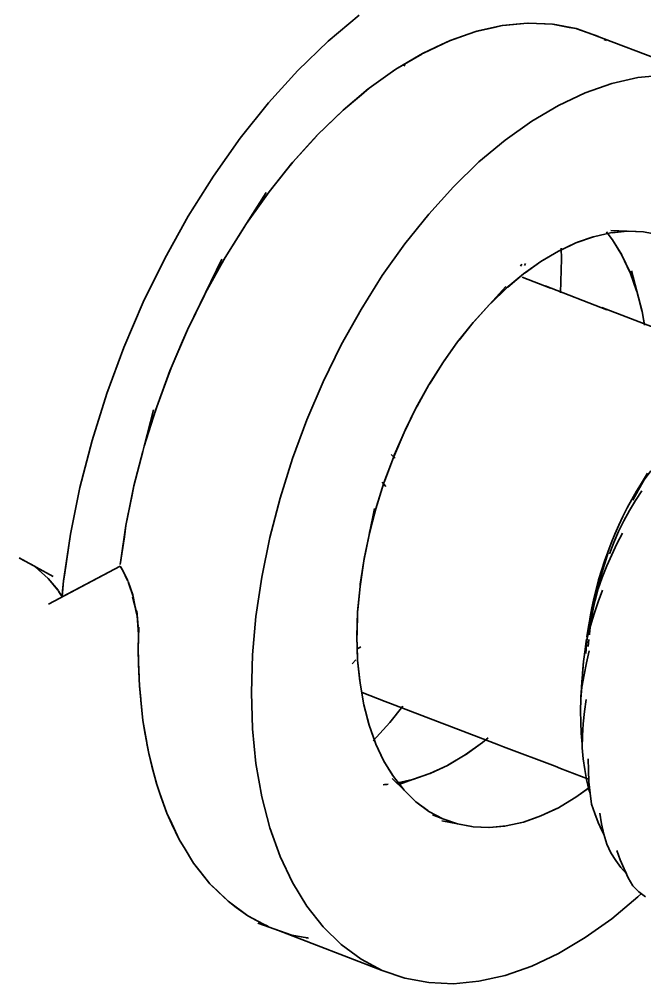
# Model space of a CAD drawing. Header units: millimetres. Extents: x 0 to 420, y 0 to 297.
# Drawn here: x 144.41 to 161.27, y 182.62 to 208.62 of the extents above; entities that cross this region are included whole.
import ezdxf

# ---------------------------------------------------------------- set-up
doc = ezdxf.new("R2010")
doc.units = ezdxf.units.MM
doc.header["$LTSCALE"] = 6
doc.layers.add('VISIVEL', color=7, linetype='Continuous', lineweight=35)

msp = doc.modelspace()

# ---------------------------------------------------------------- linework, layer by layer
at = {"layer": 'VISIVEL'}
for p, q in [((153.578, 208.725), (152.742, 208.025)), ((157.91, 208.493), (157.426, 208.445)), ((158.114, 208.509), (157.45, 208.445)), ((158.114, 208.509), (157.91, 208.493)), ((158.586, 208.493), (158.114, 208.509)), ((158.782, 208.485), (158.138, 208.509)), ((158.782, 208.485), (158.586, 208.493)), ((159.234, 208.397), (158.782, 208.485)), ((159.422, 208.365), (158.806, 208.481)), ((156.51, 208.213), (156.006, 208.037)), ((156.722, 208.285), (156.026, 208.045)), ((156.722, 208.285), (156.51, 208.213)), ((157.218, 208.397), (156.722, 208.285)), ((157.426, 208.445), (156.742, 208.293)), ((157.426, 208.445), (157.218, 208.397)), ((159.422, 208.365), (159.234, 208.397)), ((159.85, 208.213), (159.422, 208.365)), ((160.03, 208.153), (159.446, 208.357)), ((163.694, 206.753), (159.85, 208.213)), ((152.742, 208.025), (151.922, 207.233)), ((155.794, 207.937), (155.282, 207.697)), ((156.006, 208.037), (155.306, 207.705)), ((156.006, 208.037), (155.794, 207.937)), ((160.238, 208.041), (160.178, 208.073)), ((154.562, 207.269), (155.262, 207.681)), ((155.282, 207.697), (155.07, 207.569)), ((155.07, 207.569), (154.562, 207.269)), ((154.818, 207.425), (154.79, 207.357)), ((151.922, 207.233), (151.13, 206.361)), ((153.846, 206.761), (154.538, 207.253)), ((154.562, 207.269), (154.35, 207.121)), ((154.35, 207.121), (153.846, 206.761)), ((161.086, 207.049), (160.382, 206.889)), ((161.774, 207.113), (161.086, 207.049)), ((153.142, 206.169), (153.822, 206.741)), ((153.846, 206.761), (153.638, 206.585)), ((159.666, 206.637), (158.946, 206.297)), ((160.382, 206.889), (159.666, 206.637)), ((153.638, 206.585), (153.142, 206.169)), ((151.13, 206.361), (150.37, 205.409)), ((152.454, 205.505), (153.118, 206.145)), ((153.142, 206.169), (152.938, 205.973)), ((158.946, 206.297), (158.226, 205.873)), ((152.938, 205.973), (152.454, 205.505)), ((158.226, 205.873), (157.51, 205.361)), ((150.37, 205.409), (149.646, 204.389)), ((151.786, 204.769), (152.43, 205.477)), ((152.454, 205.505), (152.258, 205.285)), ((157.51, 205.361), (156.802, 204.773)), ((152.258, 205.285), (151.786, 204.769)), ((151.146, 203.965), (151.762, 204.737)), ((151.786, 204.769), (151.598, 204.533)), ((156.802, 204.773), (156.114, 204.105)), ((149.646, 204.389), (148.966, 203.309)), ((151.598, 204.533), (151.146, 203.965)), ((156.114, 204.105), (155.45, 203.369)), ((150.538, 203.109), (151.066, 203.949)), ((150.538, 203.109), (151.122, 203.933)), ((151.146, 203.965), (150.966, 203.713)), ((150.966, 203.713), (150.538, 203.109)), ((148.966, 203.309), (148.334, 202.173)), ((155.45, 203.369), (154.806, 202.569)), ((149.966, 202.197), (150.514, 203.069)), ((150.538, 203.109), (150.37, 202.841)), ((150.37, 202.841), (149.966, 202.197)), ((159.418, 202.593), (159.89, 202.757)), ((159.886, 202.757), (159.462, 202.609)), ((159.89, 202.757), (160.35, 202.861)), ((160.35, 202.861), (159.93, 202.765)), ((160.238, 202.889), (160.398, 202.685)), ((160.238, 202.885), (160.402, 202.677)), ((160.35, 202.861), (160.802, 202.905)), ((160.362, 202.921), (160.802, 202.905)), ((160.802, 202.905), (160.394, 202.865)), ((160.802, 202.905), (161.242, 202.885)), ((161.238, 202.885), (160.842, 202.905)), ((161.242, 202.885), (161.662, 202.809)), ((154.806, 202.569), (154.198, 201.709)), ((158.946, 202.369), (159.418, 202.593)), ((159.418, 202.593), (158.99, 202.389)), ((160.402, 202.677), (160.658, 202.261)), ((160.402, 202.677), (160.654, 202.269)), ((158.474, 202.089), (158.946, 202.369)), ((158.946, 202.369), (158.514, 202.117)), ((159.018, 202.449), (159.03, 202.157)), ((160.658, 202.261), (160.878, 201.797)), ((160.658, 202.261), (160.874, 201.805)), ((148.334, 202.173), (147.754, 200.993)), ((149.43, 201.241), (149.878, 202.153)), ((149.43, 201.241), (149.938, 202.149)), ((149.966, 202.197), (149.806, 201.913)), ((157.958, 202.021), (157.926, 201.961)), ((158.002, 201.757), (158.474, 202.089)), ((158.062, 202.033), (158.03, 201.977)), ((158.47, 202.089), (158.046, 201.785)), ((159.03, 202.157), (158.998, 201.245)), ((149.806, 201.913), (149.43, 201.241)), ((154.198, 201.709), (153.626, 200.797)), ((157.538, 201.369), (158.002, 201.757)), ((158.002, 201.753), (157.582, 201.401)), ((160.878, 201.797), (161.058, 201.289)), ((160.878, 201.797), (161.054, 201.297)), ((160.914, 201.841), (161.058, 201.289)), ((157.966, 201.665), (158.73, 201.373)), ((148.946, 200.245), (149.406, 201.185)), ((149.43, 201.241), (149.29, 200.949)), ((157.086, 200.929), (157.53, 201.417)), ((157.086, 200.929), (157.538, 201.369)), ((157.538, 201.365), (157.13, 200.969)), ((158.73, 201.373), (158.59, 201.429)), ((158.59, 201.429), (160.254, 200.789)), ((161.058, 201.289), (161.202, 200.741)), ((161.058, 201.289), (161.198, 200.749)), ((147.754, 200.993), (147.234, 199.773)), ((149.29, 200.949), (148.946, 200.245)), ((156.65, 200.449), (157.086, 200.929)), ((157.086, 200.929), (156.69, 200.493)), ((153.626, 200.797), (153.094, 199.841)), ((160.254, 200.789), (160.114, 200.845)), ((160.114, 200.845), (161.782, 200.209)), ((161.202, 200.741), (161.266, 200.373)), ((161.202, 200.741), (161.262, 200.381)), ((156.23, 199.921), (156.65, 200.449)), ((156.65, 200.449), (156.27, 199.969)), ((148.506, 199.221), (148.918, 200.181)), ((148.946, 200.245), (148.814, 199.945)), ((148.946, 200.245), (148.918, 200.181)), ((148.814, 199.945), (148.506, 199.221)), ((155.83, 199.357), (156.23, 199.921)), ((156.23, 199.921), (155.866, 199.409)), ((156.23, 199.921), (156.27, 199.969)), ((147.234, 199.773), (146.774, 198.533)), ((153.094, 199.841), (152.606, 198.849)), ((155.83, 199.357), (155.866, 199.409)), ((148.118, 198.173), (148.474, 199.141)), ((148.506, 199.221), (148.39, 198.913)), ((148.506, 199.221), (148.474, 199.141)), ((155.454, 198.761), (155.83, 199.357)), ((155.83, 199.357), (155.49, 198.813)), ((148.39, 198.913), (148.118, 198.173)), ((152.606, 198.849), (152.166, 197.825)), ((155.454, 198.761), (155.106, 198.133)), ((155.454, 198.761), (155.138, 198.189)), ((155.454, 198.761), (155.49, 198.813)), ((146.774, 198.533), (146.378, 197.269)), ((147.782, 197.113), (148.034, 198.089)), ((147.782, 197.113), (148.086, 198.073)), ((148.118, 198.173), (148.018, 197.861)), ((148.118, 198.173), (148.086, 198.073)), ((154.786, 197.481), (155.106, 198.133)), ((155.106, 198.133), (154.814, 197.541)), ((155.106, 198.133), (155.138, 198.189)), ((148.018, 197.861), (147.782, 197.113)), ((152.166, 197.825), (151.778, 196.777)), ((154.786, 197.481), (154.814, 197.541)), ((154.498, 196.809), (154.786, 197.481)), ((154.786, 197.481), (154.522, 196.869)), ((146.378, 197.269), (146.05, 196.001)), ((147.782, 197.113), (147.746, 196.969)), ((147.506, 196.045), (147.746, 196.969)), ((147.702, 196.797), (147.506, 196.045)), ((151.778, 196.777), (151.446, 195.713)), ((154.242, 196.121), (154.498, 196.809)), ((154.498, 196.809), (154.266, 196.185)), ((154.542, 196.785), (154.442, 196.885)), ((154.498, 196.809), (154.522, 196.869)), ((161.182, 196.117), (161.35, 196.381)), ((161.318, 196.329), (161.182, 196.117)), ((161.434, 196.445), (161.258, 196.201)), ((146.05, 196.001), (145.79, 194.737)), ((147.506, 196.045), (147.442, 195.729)), ((147.506, 196.045), (147.458, 195.797)), ((154.022, 195.425), (154.242, 196.121)), ((154.242, 196.121), (154.042, 195.489)), ((154.198, 196.145), (154.29, 196.029)), ((154.222, 196.093), (154.278, 196.045)), ((154.226, 196.089), (154.278, 196.041)), ((154.242, 196.121), (154.266, 196.185)), ((161.182, 196.117), (161.05, 195.901)), ((161.258, 196.201), (161.106, 195.933)), ((147.29, 194.977), (147.458, 195.797)), ((147.442, 195.729), (147.29, 194.977)), ((161.05, 195.901), (160.922, 195.677)), ((161.106, 195.933), (160.954, 195.661)), ((161.19, 195.905), (161.026, 195.645)), ((151.446, 195.713), (151.17, 194.649)), ((154.022, 195.425), (154.042, 195.489)), ((160.922, 195.677), (160.802, 195.449)), ((161.026, 195.645), (160.862, 195.377)), ((153.842, 194.725), (153.986, 195.429)), ((153.842, 194.725), (154.022, 195.425)), ((154.022, 195.425), (153.858, 194.789)), ((160.682, 195.217), (160.574, 194.981)), ((160.802, 195.449), (160.682, 195.217)), ((160.862, 195.377), (160.706, 195.101)), ((147.29, 194.977), (147.15, 194.037)), ((147.29, 194.977), (147.246, 194.669)), ((160.574, 194.981), (160.466, 194.741)), ((160.706, 195.101), (160.562, 194.813)), ((145.79, 194.737), (145.606, 193.481)), ((145.79, 194.737), (145.63, 193.637)), ((153.842, 194.725), (153.698, 194.025)), ((153.842, 194.721), (153.714, 194.089)), ((153.842, 194.725), (153.858, 194.789)), ((160.466, 194.741), (160.366, 194.501)), ((160.562, 194.813), (160.438, 194.513)), ((160.67, 194.769), (160.522, 194.481)), ((147.246, 194.669), (147.134, 193.921)), ((151.17, 194.649), (150.95, 193.581)), ((160.366, 194.501), (160.274, 194.253)), ((160.438, 194.513), (160.322, 194.209)), ((160.522, 194.481), (160.382, 194.185)), ((160.274, 194.253), (160.186, 194.009)), ((160.286, 194.241), (160.19, 193.977)), ((160.286, 194.245), (160.202, 193.981)), ((160.382, 194.185), (160.25, 193.885)), ((144.41, 194.105), (145.326, 193.597)), ((144.418, 194.097), (144.842, 193.865)), ((147.134, 193.921), (147.15, 194.037)), ((153.598, 193.329), (153.698, 194.025)), ((153.698, 194.021), (153.606, 193.393)), ((153.698, 194.025), (153.714, 194.089)), ((160.19, 193.977), (160.102, 193.705)), ((160.186, 194.009), (160.106, 193.757)), ((160.202, 193.981), (160.122, 193.721)), ((144.842, 193.865), (144.974, 193.745)), ((145.194, 193.549), (144.842, 193.857)), ((144.85, 193.857), (145.014, 193.709)), ((145.194, 193.549), (145.014, 193.709)), ((145.198, 192.857), (147.13, 193.881)), ((145.566, 193.053), (147.13, 193.881)), ((147.186, 193.789), (147.13, 193.881)), ((147.198, 193.777), (147.13, 193.881)), ((147.33, 193.501), (147.198, 193.777)), ((147.198, 193.777), (147.342, 193.477)), ((160.022, 193.437), (160.102, 193.689)), ((160.106, 193.757), (160.03, 193.509)), ((160.122, 193.721), (160.05, 193.457)), ((160.25, 193.885), (160.122, 193.577)), ((145.194, 193.549), (145.458, 193.229)), ((145.202, 193.541), (145.454, 193.229)), ((145.566, 193.053), (145.606, 193.481)), ((145.606, 193.481), (145.582, 193.213)), ((145.606, 193.481), (145.63, 193.637)), ((147.346, 193.469), (147.474, 193.101)), ((147.486, 193.061), (147.358, 193.433)), ((150.95, 193.581), (150.794, 192.525)), ((153.598, 193.329), (153.606, 193.393)), ((160.022, 193.413), (159.946, 193.133)), ((160.03, 193.509), (159.966, 193.257)), ((160.05, 193.457), (159.982, 193.197)), ((160.122, 193.577), (160.018, 193.265)), ((145.458, 193.225), (145.566, 193.053)), ((145.566, 193.053), (145.482, 193.185)), ((145.582, 193.213), (145.57, 193.089)), ((153.534, 192.649), (153.598, 193.329)), ((153.598, 193.329), (153.542, 192.709)), ((159.946, 193.133), (159.878, 192.857)), ((159.966, 193.257), (159.902, 193.009)), ((159.982, 193.197), (159.926, 192.933)), ((160.018, 193.265), (159.934, 192.949)), ((160.13, 193.229), (160.014, 192.913)), ((147.578, 192.601), (147.466, 193.049)), ((147.486, 193.061), (147.558, 192.685)), ((159.902, 193.009), (159.85, 192.757)), ((159.934, 192.949), (159.854, 192.633)), ((159.926, 192.933), (159.874, 192.673)), ((160.014, 192.913), (159.91, 192.597)), ((147.59, 192.549), (147.558, 192.685)), ((147.614, 192.249), (147.582, 192.677)), ((153.514, 191.985), (153.534, 192.649)), ((153.534, 192.649), (153.518, 192.045)), ((153.534, 192.649), (153.542, 192.709)), ((159.85, 192.757), (159.802, 192.509)), ((159.818, 192.581), (159.874, 192.821)), ((159.874, 192.673), (159.83, 192.413)), ((147.59, 192.541), (147.626, 192.045)), ((150.702, 191.485), (150.794, 192.525)), ((159.81, 192.537), (159.758, 192.253)), ((159.802, 192.509), (159.762, 192.261)), ((159.83, 192.413), (159.794, 192.157)), ((159.91, 192.597), (159.81, 192.273)), ((147.63, 192.001), (147.614, 192.237)), ((147.618, 191.637), (147.638, 192.233)), ((159.758, 192.253), (159.71, 191.973)), ((159.81, 192.273), (159.722, 191.949)), ((159.762, 192.261), (159.73, 192.013)), ((159.794, 192.157), (159.782, 192.029)), ((147.618, 191.637), (147.63, 191.989)), ((153.514, 191.985), (153.518, 192.045)), ((153.534, 191.341), (153.514, 191.985)), ((153.514, 191.985), (153.534, 191.401)), ((159.698, 191.857), (159.658, 191.565)), ((159.706, 191.913), (159.666, 191.629)), ((159.666, 191.629), (159.698, 191.857)), ((159.722, 191.949), (159.67, 191.629)), ((159.73, 192.013), (159.706, 191.769)), ((159.766, 191.901), (159.75, 191.713)), ((147.63, 191.233), (147.618, 191.637)), ((147.618, 191.637), (147.638, 191.037)), ((153.51, 191.641), (153.622, 191.705)), ((159.67, 191.629), (159.626, 191.309)), ((159.674, 191.685), (159.634, 191.373)), ((159.634, 191.373), (159.67, 191.629)), ((159.682, 191.745), (159.642, 191.437)), ((159.642, 191.437), (159.674, 191.685)), ((159.69, 191.801), (159.65, 191.501)), ((159.65, 191.501), (159.682, 191.745)), ((159.658, 191.565), (159.69, 191.801)), ((159.706, 191.769), (159.686, 191.525)), ((159.778, 191.597), (159.702, 191.273)), ((150.67, 190.473), (150.702, 191.485)), ((153.386, 191.245), (153.486, 191.357)), ((153.534, 191.341), (153.598, 190.725)), ((153.534, 191.341), (153.59, 190.781)), ((159.626, 191.309), (159.594, 190.993)), ((159.602, 191.065), (159.626, 191.309)), ((147.65, 190.657), (147.63, 191.233)), ((159.602, 191.065), (159.578, 190.757)), ((159.702, 191.273), (159.638, 190.945)), ((147.642, 190.921), (147.638, 191.037)), ((147.642, 190.921), (147.646, 190.805)), ((147.646, 190.805), (147.65, 190.685)), ((159.638, 190.945), (159.578, 190.613)), ((147.69, 190.273), (147.65, 190.657)), ((147.65, 190.657), (147.686, 190.301)), ((153.598, 190.725), (153.698, 190.141)), ((153.598, 190.725), (153.69, 190.193)), ((159.578, 190.613), (159.546, 190.293)), ((159.578, 190.757), (159.562, 190.457)), ((147.746, 189.721), (147.69, 190.273)), ((150.702, 189.493), (150.67, 190.473)), ((153.654, 190.469), (154.278, 190.229)), ((159.546, 190.293), (159.538, 189.981)), ((159.554, 190.373), (159.546, 190.293)), ((159.562, 190.457), (159.554, 190.373)), ((159.69, 190.281), (159.646, 189.957)), ((147.746, 189.721), (147.69, 190.261)), ((153.698, 190.141), (153.842, 189.593)), ((153.698, 190.141), (153.83, 189.641)), ((154.278, 190.229), (154.418, 190.177)), ((154.754, 190.105), (154.398, 189.665)), ((154.418, 190.177), (155.806, 189.649)), ((159.538, 189.981), (159.546, 189.677)), ((159.646, 189.957), (159.614, 189.629)), ((147.81, 189.353), (147.746, 189.721)), ((147.746, 189.721), (147.85, 189.125)), ((150.794, 188.557), (150.702, 189.493)), ((153.842, 189.593), (154.022, 189.085)), ((153.842, 189.593), (154.006, 189.133)), ((154.398, 189.665), (153.954, 189.169)), ((155.806, 189.649), (155.946, 189.593)), ((155.946, 189.593), (157.33, 189.065)), ((159.546, 189.677), (159.558, 189.377)), ((159.614, 189.629), (159.594, 189.305)), ((147.902, 188.829), (147.81, 189.353)), ((157.054, 189.253), (156.898, 189.125)), ((157.018, 189.229), (156.906, 189.133)), ((159.558, 189.377), (159.582, 189.085)), ((159.594, 189.305), (159.582, 188.981)), ((147.902, 188.829), (147.854, 189.097)), ((154.022, 189.085), (154.242, 188.621)), ((154.022, 189.085), (154.222, 188.661)), ((156.898, 189.125), (156.43, 188.789)), ((156.898, 189.125), (156.438, 188.797)), ((157.33, 189.065), (157.47, 189.013)), ((157.47, 189.013), (158.858, 188.485)), ((159.582, 189.085), (159.582, 188.981)), ((159.582, 188.981), (159.61, 188.685)), ((147.99, 188.485), (147.902, 188.829)), ((147.902, 188.829), (148.114, 188.009)), ((156.43, 188.789), (155.954, 188.509)), ((156.43, 188.789), (155.962, 188.517)), ((148.118, 187.993), (147.99, 188.485)), ((150.95, 187.665), (150.794, 188.557)), ((154.242, 188.621), (154.498, 188.205)), ((154.242, 188.621), (154.474, 188.241)), ((155.954, 188.509), (155.482, 188.289)), ((155.954, 188.509), (155.49, 188.293)), ((158.858, 188.485), (158.998, 188.429)), ((159.61, 188.685), (159.654, 188.401)), ((159.75, 188.689), (159.754, 188.377)), ((154.498, 188.205), (154.786, 187.837)), ((154.498, 188.205), (154.758, 187.873)), ((155.482, 188.289), (155.01, 188.125)), ((155.482, 188.289), (155.022, 188.125)), ((158.998, 188.429), (159.758, 188.141)), ((159.654, 188.401), (159.706, 188.125)), ((159.754, 188.377), (159.77, 188.065)), ((148.23, 187.673), (148.118, 187.993)), ((148.118, 187.993), (148.194, 187.781)), ((154.354, 188.001), (154.226, 187.989)), ((154.326, 187.997), (154.254, 187.993)), ((154.462, 188.153), (154.786, 187.837)), ((155.01, 188.125), (154.614, 188.033)), ((155.01, 188.125), (154.622, 188.037)), ((155.01, 188.125), (154.674, 188.005)), ((159.706, 188.125), (159.77, 187.857)), ((159.77, 188.065), (159.798, 187.761)), ((148.394, 187.221), (148.194, 187.781)), ((148.394, 187.221), (148.23, 187.673)), ((151.17, 186.829), (150.95, 187.665)), ((154.786, 187.837), (155.106, 187.525)), ((154.786, 187.837), (155.078, 187.553)), ((159.418, 187.649), (159.786, 187.909)), ((159.418, 187.649), (159.77, 187.901)), ((159.77, 187.857), (159.798, 187.761)), ((159.798, 187.761), (159.842, 187.465)), ((155.106, 187.525), (155.454, 187.269)), ((155.106, 187.525), (155.422, 187.293)), ((158.946, 187.369), (159.418, 187.649)), ((158.946, 187.369), (159.374, 187.625)), ((159.842, 187.465), (159.926, 187.213)), ((148.53, 186.929), (148.394, 187.221)), ((148.394, 187.221), (148.478, 187.041)), ((155.454, 187.269), (155.83, 187.069)), ((155.454, 187.269), (155.798, 187.089)), ((155.83, 187.069), (155.554, 187.177)), ((158.002, 186.981), (158.474, 187.145)), ((158.474, 187.145), (158.946, 187.369)), ((158.474, 187.145), (158.902, 187.349)), ((159.926, 187.213), (160.018, 186.969)), ((160.058, 187.225), (160.11, 186.937)), ((148.726, 186.513), (148.478, 187.041)), ((148.726, 186.513), (148.53, 186.929)), ((155.806, 187.013), (156.23, 186.933)), ((155.83, 187.069), (156.23, 186.933)), ((155.83, 187.069), (156.194, 186.945)), ((156.23, 186.933), (156.65, 186.853)), ((156.23, 186.933), (156.614, 186.861)), ((157.538, 186.877), (158.002, 186.981)), ((157.542, 186.877), (157.962, 186.973)), ((158.002, 186.981), (158.43, 187.133)), ((160.018, 186.969), (160.122, 186.737)), ((160.11, 186.937), (160.174, 186.657)), ((151.446, 186.053), (151.17, 186.829)), ((156.65, 186.853), (157.086, 186.833)), ((156.65, 186.853), (157.05, 186.837)), ((157.086, 186.833), (157.538, 186.877)), ((157.09, 186.837), (157.498, 186.873)), ((160.122, 186.737), (160.174, 186.657)), ((160.174, 186.657), (160.25, 186.389)), ((148.886, 186.249), (148.726, 186.513)), ((160.25, 186.389), (160.358, 186.153)), ((149.114, 185.877), (148.886, 186.249)), ((160.358, 186.153), (160.49, 185.949)), ((160.518, 186.213), (160.61, 185.961)), ((149.114, 185.877), (148.978, 186.101)), ((149.294, 185.649), (149.114, 185.877)), ((149.554, 185.321), (149.114, 185.877)), ((151.778, 185.349), (151.446, 186.053)), ((160.49, 185.949), (160.63, 185.761)), ((160.61, 185.961), (160.714, 185.717)), ((149.554, 185.321), (149.294, 185.649)), ((160.63, 185.761), (160.778, 185.585)), ((160.778, 185.585), (160.714, 185.717)), ((160.714, 185.717), (160.826, 185.481)), ((152.166, 184.713), (151.778, 185.349)), ((160.826, 185.481), (160.95, 185.261)), ((149.754, 185.125), (149.554, 185.321)), ((149.554, 185.321), (149.77, 185.109)), ((150.042, 184.845), (149.754, 185.125)), ((150.042, 184.845), (149.77, 185.109)), ((160.95, 185.261), (161.114, 185.105)), ((161.194, 185.069), (161.086, 184.969)), ((161.114, 185.105), (161.29, 184.965)), ((150.262, 184.681), (150.042, 184.845)), ((150.574, 184.453), (150.042, 184.845)), ((161.086, 184.969), (160.382, 184.377)), ((150.574, 184.453), (150.262, 184.681)), ((152.606, 184.157), (152.166, 184.713)), ((150.81, 184.329), (150.574, 184.453)), ((150.574, 184.453), (150.994, 184.233)), ((151.146, 184.149), (150.81, 184.329)), ((160.382, 184.377), (159.666, 183.869)), ((151.758, 183.937), (150.846, 184.253)), ((150.994, 184.233), (151.094, 184.181)), ((151.146, 184.149), (151.094, 184.181)), ((151.398, 184.061), (151.146, 184.149)), ((151.758, 183.937), (151.398, 184.061)), ((151.398, 184.061), (154.198, 182.985)), ((153.094, 183.681), (152.606, 184.157)), ((152.018, 183.889), (151.758, 183.937)), ((151.758, 183.937), (152.062, 183.881)), ((152.194, 183.857), (152.062, 183.881)), ((152.21, 183.853), (152.146, 183.865)), ((159.666, 183.869), (158.946, 183.441)), ((153.626, 183.289), (153.094, 183.681)), ((154.198, 182.985), (153.626, 183.289)), ((158.946, 183.441), (158.226, 183.101)), ((154.806, 182.773), (154.198, 182.985)), ((158.226, 183.101), (157.51, 182.849)), ((155.45, 182.653), (154.806, 182.773)), ((157.51, 182.849), (156.802, 182.693)), ((156.114, 182.625), (155.45, 182.653)), ((156.802, 182.693), (156.114, 182.625))]:
    msp.add_line(p, q, dxfattribs=at)

doc.saveas('drawing.dxf')
